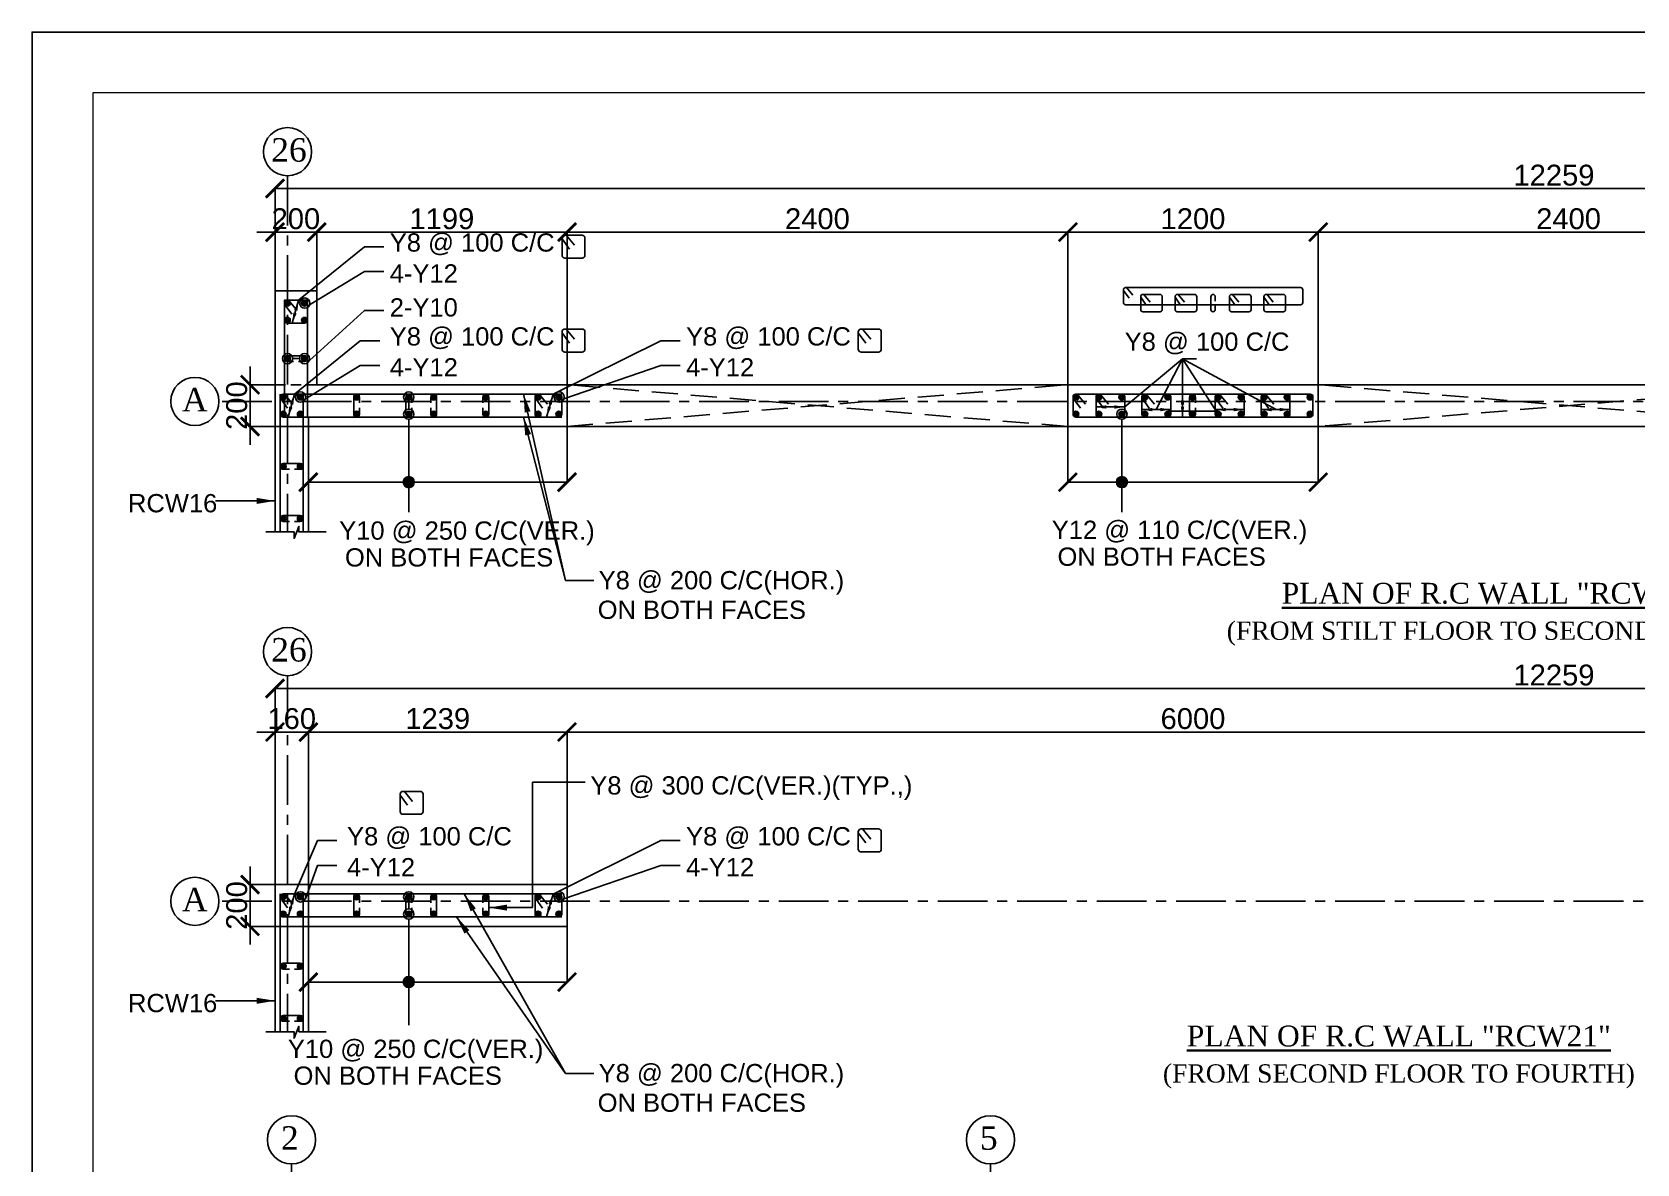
# Model space of a CAD drawing. Header units: inches. Extents: x 200139 to 352388, y -289304 to -188971.
# Drawn here: x 200139 to 230904, y -210664 to -188971 of the extents above; entities that cross this region are included whole.
import ezdxf
from ezdxf.enums import TextEntityAlignment as Align

# ---------------------------------------------------------------- set-up
doc = ezdxf.new("R2010")
doc.units = ezdxf.units.IN
doc.header["$MEASUREMENT"] = 0
doc.linetypes.add('CENTER', pattern=[50.8, 31.75, -6.35, 6.35, -6.35])
doc.linetypes.add('Hidden', pattern=[3, 2, -1])
for name, color, linetype in [('1', 8, 'Continuous'), ('160 WALL OPEING', 1, 'Continuous'), ('5', 2, 'Continuous'), ('ARROW', 5, 'Continuous'), ('DIM', 251, 'Continuous'), ('GIRD CIR', 1, 'Continuous'), ('GIRD TEXT', 4, 'Continuous'), ('GRID', 8, 'CENTER'), ('LINKS', 3, 'Continuous'), ('OPENING', 1, 'Continuous'), ('SHEAR WALL', 6, 'Continuous'), ('STRRIUPS', 6, 'Continuous'), ('Ttxt', 3, 'Continuous')]:
    doc.layers.add(name, color=color, linetype=linetype)
for name, color, linetype, lineweight in [('JKEC COLHAT', 2, 'Continuous', 20), ('Tex', 3, 'Continuous', 13), ('text', 4, 'Continuous', 30)]:
    doc.layers.add(name, color=color, linetype=linetype, lineweight=lineweight)
doc.styles.add('Arial', font='arial.ttf', dxfattribs={"height": 400})
doc.styles.add('T200', font='sanss___.ttf', dxfattribs={"height": 250})
doc.styles.add('T400', font='romantic.ttf')
doc.dimstyles.new('SCALE-25', dxfattribs={"dimtxt": 400, "dimasz": 350, "dimexe": 0, "dimexo": 0, "dimgap": 50, "dimtad": 1, "dimdec": 0, "dimlfac": 0.25, "dimzin": 0, "dimdsep": 46, "dimtxsty": 'Arial', "dimblk": 'ARCHTICK', "dimcen": 0, "dimclrd": 5, "dimclre": 8, "dimclrt": 1, "dimadec": 0, "dimazin": 0, "dimtfac": 1, "dimtdec": 0, "dimtix": 1, "dimtmove": 2, "dimatfit": 3, "dimfxl": 0, "dimtolj": 1, "dimtzin": 0, "dimlwd": -1, "dimarcsym": 0})
doc.dimstyles.new('T200', dxfattribs={"dimtxt": 300, "dimasz": 150, "dimexe": 0, "dimexo": 0, "dimgap": 5, "dimtad": 1, "dimdec": 0, "dimrnd": 5, "dimzin": 0, "dimdsep": 46, "dimtxsty": 'T200', "dimblk": 'ARCHTICK', "dimcen": 300, "dimclrd": 5, "dimclre": 252, "dimclrt": 1, "dimadec": 0, "dimazin": 0, "dimtfac": 50, "dimtdec": 0, "dimtofl": 0, "dimtmove": 2, "dimatfit": 3, "dimfxl": 1, "dimtolj": 1, "dimtzin": 0, "dimarcsym": 2})

# ---------------------------------------------------------------- blocks, each defined once
blk = doc.blocks.new('R1')
at = {"layer": '5'}
h = blk.add_hatch(color=256, dxfattribs=at)
edge = h.paths.add_edge_path()
edge.add_arc((0, 0), 69.6, 0, 360)
at = {"layer": '5', "color": 6}
blk.add_circle((0, 0), 69.6, dxfattribs=at)
blk = doc.blocks.new('_ARCHTICK')
at = {"color": 0, "linetype": 'ByBlock', "const_width": 0.15}
blk.add_lwpolyline([(-0.5, -0.5), (0.5, 0.5)], dxfattribs=at)
blk = doc.blocks.new('A$C5C0C2414')
at = {"layer": 'STRRIUPS', "ltscale": 0.2}
for p, q in [((0, 0), (158, -194)), ((-81, -72), (61, -268))]:
    blk.add_line(p, q, dxfattribs=at)
blk.add_lwpolyline([(304, -440), (-26, -440, -0.414214), (-81, -385), (-81, -55, -0.414214), (-26, 0), (304, 0, -0.414214), (359, -55), (359, -385, -0.414214)], format="xyb", close=True, dxfattribs=at)
blk = doc.blocks.new('*D158')
at = {"layer": 'Defpoints', "color": 0}
for p in [(205596, -192804), (204796, -193930, 59), (205596, -193930, 59)]:
    blk.add_point(p, dxfattribs=at)
at = {"layer": 'DIM', "color": 5}
for p, q in [((204796, -192804), (204446, -192804)), ((204796, -192804), (205596, -192804)), ((205596, -192804), (205946, -192804))]:
    blk.add_line(p, q, dxfattribs=at)
at = {"layer": 'DIM', "color": 8, "lineweight": -2}
for p, q in [((204796, -193930), (204796, -192804)), ((205596, -193930), (205596, -192804))]:
    blk.add_line(p, q, dxfattribs=at)
at = {"layer": 'DIM', "color": 5, "xscale": 350, "yscale": 350, "zscale": 350}
blk.add_blockref('_ARCHTICK', (204796, -192804), dxfattribs=at)
at = {"layer": 'DIM', "color": 5, "xscale": 350, "yscale": 350, "zscale": 350, "rotation": 180}
blk.add_blockref('_ARCHTICK', (205596, -192804), dxfattribs=at)
at = {"layer": 'DIM', "color": 1, "insert": (205196, -192550), "char_height": 400, "attachment_point": 5, "style": 'Arial'}
blk.add_mtext('\\A1;200', dxfattribs=at)
blk = doc.blocks.new('ARCHTICK')
at = {"color": 0, "const_width": 0.15}
blk.add_lwpolyline([(-0.5, -0.5), (0.5, 0.5)], dxfattribs=at)
blk = doc.blocks.new('*D159')
at = {"layer": 'Defpoints', "color": 0}
for p in [(205436, -196344, -15), (210394, -196530, -132), (210394, -197597)]:
    blk.add_point(p, dxfattribs=at)
at = {"layer": 'DIM', "color": 8, "lineweight": -2}
for p, q in [((205436, -196344), (205436, -197597)), ((210394, -196530), (210394, -197597))]:
    blk.add_line(p, q, dxfattribs=at)
at = {"layer": 'DIM', "color": 5}
blk.add_line((205436, -197597), (210394, -197597), dxfattribs=at)
at = {"layer": 'DIM', "color": 5, "xscale": 350, "yscale": 350, "zscale": 350, "rotation": 180}
blk.add_blockref('_ARCHTICK', (205436, -197597), dxfattribs=at)
at = {"layer": 'DIM', "color": 5, "xscale": 350, "yscale": 350, "zscale": 350}
blk.add_blockref('_ARCHTICK', (210394, -197597), dxfattribs=at)
blk = doc.blocks.new('*D160')
at = {"layer": 'Defpoints', "color": 0}
for p in [(219995, -196530, -14), (224794, -196530, -73), (224794, -197597)]:
    blk.add_point(p, dxfattribs=at)
at = {"layer": 'DIM', "color": 8, "lineweight": -2}
for p, q in [((219995, -196530), (219995, -197597)), ((224794, -196530), (224794, -197597))]:
    blk.add_line(p, q, dxfattribs=at)
at = {"layer": 'DIM', "color": 5}
blk.add_line((219995, -197597), (224794, -197597), dxfattribs=at)
at = {"layer": 'DIM', "color": 5, "xscale": 350, "yscale": 350, "zscale": 350, "rotation": 180}
blk.add_blockref('_ARCHTICK', (219995, -197597), dxfattribs=at)
at = {"layer": 'DIM', "color": 5, "xscale": 350, "yscale": 350, "zscale": 350}
blk.add_blockref('_ARCHTICK', (224794, -197597), dxfattribs=at)
blk = doc.blocks.new('*D163')
at = {"layer": 'Defpoints', "color": 0}
for p in [(210394, -192804), (205596, -193930), (210394, -195730, -59)]:
    blk.add_point(p, dxfattribs=at)
at = {"layer": 'DIM', "color": 8, "lineweight": -2}
for p, q in [((205596, -193930), (205596, -192804)), ((210394, -195730), (210394, -192804))]:
    blk.add_line(p, q, dxfattribs=at)
at = {"layer": 'DIM', "color": 5}
blk.add_line((205596, -192804), (210394, -192804), dxfattribs=at)
at = {"layer": 'DIM', "color": 5, "xscale": 350, "yscale": 350, "zscale": 350, "rotation": 180}
blk.add_blockref('_ARCHTICK', (205596, -192804), dxfattribs=at)
at = {"layer": 'DIM', "color": 5, "xscale": 350, "yscale": 350, "zscale": 350}
blk.add_blockref('_ARCHTICK', (210394, -192804), dxfattribs=at)
at = {"layer": 'DIM', "color": 1, "insert": (207995, -192550), "char_height": 400, "attachment_point": 5, "style": 'Arial'}
blk.add_mtext('\\A1;1199', dxfattribs=at)
blk = doc.blocks.new('*D164')
at = {"layer": 'Defpoints', "color": 0}
for p in [(219995, -192804), (210394, -195730, -59), (219995, -195730, 59)]:
    blk.add_point(p, dxfattribs=at)
at = {"layer": 'DIM', "color": 8, "lineweight": -2}
for p, q in [((210394, -195730), (210394, -192804)), ((219995, -195730), (219995, -192804))]:
    blk.add_line(p, q, dxfattribs=at)
at = {"layer": 'DIM', "color": 5}
blk.add_line((210394, -192804), (219995, -192804), dxfattribs=at)
at = {"layer": 'DIM', "color": 5, "xscale": 350, "yscale": 350, "zscale": 350, "rotation": 180}
blk.add_blockref('_ARCHTICK', (210394, -192804), dxfattribs=at)
at = {"layer": 'DIM', "color": 5, "xscale": 350, "yscale": 350, "zscale": 350}
blk.add_blockref('_ARCHTICK', (219995, -192804), dxfattribs=at)
at = {"layer": 'DIM', "color": 1, "insert": (215194, -192550), "char_height": 400, "attachment_point": 5, "style": 'Arial'}
blk.add_mtext('\\A1;2400', dxfattribs=at)
blk = doc.blocks.new('*D165')
at = {"layer": 'Defpoints', "color": 0}
for p in [(253831, -191969), (204796, -193930), (253831, -193930, -59)]:
    blk.add_point(p, dxfattribs=at)
at = {"layer": 'DIM', "color": 8, "lineweight": -2}
for p, q in [((204796, -193930), (204796, -191969)), ((253831, -193930), (253831, -191969))]:
    blk.add_line(p, q, dxfattribs=at)
at = {"layer": 'DIM', "color": 5}
blk.add_line((204796, -191969), (253831, -191969), dxfattribs=at)
at = {"layer": 'DIM', "color": 5, "xscale": 350, "yscale": 350, "zscale": 350, "rotation": 180}
blk.add_blockref('_ARCHTICK', (204796, -191969), dxfattribs=at)
at = {"layer": 'DIM', "color": 5, "xscale": 350, "yscale": 350, "zscale": 350}
blk.add_blockref('_ARCHTICK', (253831, -191969), dxfattribs=at)
at = {"layer": 'DIM', "color": 1, "insert": (229314, -191715), "char_height": 400, "attachment_point": 5, "style": 'Arial'}
blk.add_mtext('\\A1;12259', dxfattribs=at)
blk = doc.blocks.new('A$C48C41B41')
at = {"layer": 'LINKS'}
blk.add_lwpolyline([(2266, -345), (2266, -232, 1), (2154, -232), (2154, -561, 1), (2266, -561), (2266, -441)], format="xyb", dxfattribs=at)
at = {"layer": 'STRRIUPS', "ltscale": 0.2}
for p, q in [((0, 0), (158, -194)), ((-81, -72), (61, -268)), ((359, -248), (501, -445)), ((440, -176), (598, -370)), ((1239, -248), (1381, -445)), ((1320, -176), (1478, -370)), ((2629, -248), (2771, -445)), ((2710, -176), (2868, -370)), ((3509, -248), (3651, -445)), ((3590, -176), (3748, -370))]:
    blk.add_line(p, q, dxfattribs=at)
for points in [[(4446, -440), (-26, -440, -0.414214), (-81, -385), (-81, -55, -0.414214), (-26, 0), (4446, 0, -0.414214), (4501, -55), (4501, -385, -0.414214)], [(856, -616), (414, -616, -0.414214), (359, -561), (359, -232, -0.414214), (414, -176), (856, -176, -0.414214), (911, -232), (911, -561, -0.414214)], [(1736, -616), (1294, -616, -0.414214), (1239, -561), (1239, -232, -0.414214), (1294, -176), (1736, -176, -0.414214), (1791, -232), (1791, -561, -0.414214)], [(2684, -616), (3126, -616, 0.414214), (3181, -561), (3181, -232, 0.414214), (3126, -176), (2684, -176, 0.414214), (2629, -232), (2629, -561, 0.414214)], [(3564, -616), (4006, -616, 0.414214), (4061, -561), (4061, -232, 0.414214), (4006, -176), (3564, -176, 0.414214), (3509, -232), (3509, -561, 0.414214)]]:
    blk.add_lwpolyline(points, format="xyb", close=True, dxfattribs=at)
blk = doc.blocks.new('*D166')
at = {"layer": 'Defpoints', "color": 0}
for p in [(204317, -195730), (204796, -195730, 59), (205436, -196530, 59)]:
    blk.add_point(p, dxfattribs=at)
at = {"layer": 'DIM', "color": 5}
for p, q in [((204317, -195730), (204317, -195380)), ((204317, -196530), (204317, -195730)), ((204317, -196530), (204317, -196880))]:
    blk.add_line(p, q, dxfattribs=at)
at = {"layer": 'DIM', "color": 8, "lineweight": -2}
for p, q in [((204796, -195730), (204317, -195730)), ((205436, -196530), (204317, -196530))]:
    blk.add_line(p, q, dxfattribs=at)
at = {"layer": 'DIM', "color": 5, "xscale": 350, "yscale": 350, "zscale": 350}
for p, rotation in [((204317, -195730), 270), ((204317, -196530), 90)]:
    blk.add_blockref('_ARCHTICK', p, dxfattribs=dict(at, rotation=rotation))
at = {"layer": 'DIM', "color": 1, "insert": (204063, -196130), "char_height": 400, "attachment_point": 5, "rotation": 90, "style": 'Arial'}
blk.add_mtext('\\A1;200', dxfattribs=at)
blk = doc.blocks.new('*D274')
at = {"layer": 'Defpoints', "color": 0}
for p in [(224794, -192804), (219995, -193775), (224794, -195730, 0)]:
    blk.add_point(p, dxfattribs=at)
at = {"layer": 'DIM', "color": 8, "lineweight": -2}
for p, q in [((219995, -193775), (219995, -192804)), ((224794, -195730), (224794, -192804))]:
    blk.add_line(p, q, dxfattribs=at)
at = {"layer": 'DIM', "color": 5}
blk.add_line((219995, -192804), (224794, -192804), dxfattribs=at)
at = {"layer": 'DIM', "color": 5, "xscale": 350, "yscale": 350, "zscale": 350, "rotation": 180}
blk.add_blockref('_ARCHTICK', (219995, -192804), dxfattribs=at)
at = {"layer": 'DIM', "color": 5, "xscale": 350, "yscale": 350, "zscale": 350}
blk.add_blockref('_ARCHTICK', (224794, -192804), dxfattribs=at)
at = {"layer": 'DIM', "color": 1, "insert": (222394, -192550), "char_height": 400, "attachment_point": 5, "style": 'Arial'}
blk.add_mtext('\\A1;1200', dxfattribs=at)
blk = doc.blocks.new('*D275')
at = {"layer": 'Defpoints', "color": 0}
for p in [(234394, -192804), (224794, -195730, 0), (234394, -195730, 0)]:
    blk.add_point(p, dxfattribs=at)
at = {"layer": 'DIM', "color": 8, "lineweight": -2}
for p, q in [((224794, -195730), (224794, -192804)), ((234394, -195730), (234394, -192804))]:
    blk.add_line(p, q, dxfattribs=at)
at = {"layer": 'DIM', "color": 5}
blk.add_line((224794, -192804), (234394, -192804), dxfattribs=at)
at = {"layer": 'DIM', "color": 5, "xscale": 350, "yscale": 350, "zscale": 350, "rotation": 180}
blk.add_blockref('_ARCHTICK', (224794, -192804), dxfattribs=at)
at = {"layer": 'DIM', "color": 5, "xscale": 350, "yscale": 350, "zscale": 350}
blk.add_blockref('_ARCHTICK', (234394, -192804), dxfattribs=at)
at = {"layer": 'DIM', "color": 1, "insert": (229594, -192550), "char_height": 400, "attachment_point": 5, "style": 'Arial'}
blk.add_mtext('\\A1;2400', dxfattribs=at)
blk = doc.blocks.new('*D282')
at = {"layer": 'Defpoints', "color": 0}
for p in [(205436, -202386), (204796, -205311, 59), (205436, -205311)]:
    blk.add_point(p, dxfattribs=at)
at = {"layer": 'DIM', "color": 5}
for p, q in [((204796, -202386), (204446, -202386)), ((204796, -202386), (205436, -202386)), ((205436, -202386), (205786, -202386))]:
    blk.add_line(p, q, dxfattribs=at)
at = {"layer": 'DIM', "color": 8, "lineweight": -2}
for p, q in [((204796, -205311), (204796, -202386)), ((205436, -205311), (205436, -202386))]:
    blk.add_line(p, q, dxfattribs=at)
at = {"layer": 'DIM', "color": 5, "xscale": 350, "yscale": 350, "zscale": 350}
blk.add_blockref('_ARCHTICK', (204796, -202386), dxfattribs=at)
at = {"layer": 'DIM', "color": 5, "xscale": 350, "yscale": 350, "zscale": 350, "rotation": 180}
blk.add_blockref('_ARCHTICK', (205436, -202386), dxfattribs=at)
at = {"layer": 'DIM', "color": 1, "insert": (205116, -202131), "char_height": 400, "attachment_point": 5, "style": 'Arial'}
blk.add_mtext('\\A1;160', dxfattribs=at)
blk = doc.blocks.new('*D283')
at = {"layer": 'Defpoints', "color": 0}
for p in [(205436, -205926, -15), (210394, -206111, -132), (210394, -207178)]:
    blk.add_point(p, dxfattribs=at)
at = {"layer": 'DIM', "color": 8, "lineweight": -2}
for p, q in [((205436, -205926), (205436, -207178)), ((210394, -206111), (210394, -207178))]:
    blk.add_line(p, q, dxfattribs=at)
at = {"layer": 'DIM', "color": 5}
blk.add_line((205436, -207178), (210394, -207178), dxfattribs=at)
at = {"layer": 'DIM', "color": 5, "xscale": 350, "yscale": 350, "zscale": 350, "rotation": 180}
blk.add_blockref('_ARCHTICK', (205436, -207178), dxfattribs=at)
at = {"layer": 'DIM', "color": 5, "xscale": 350, "yscale": 350, "zscale": 350}
blk.add_blockref('_ARCHTICK', (210394, -207178), dxfattribs=at)
blk = doc.blocks.new('*D286')
at = {"layer": 'Defpoints', "color": 0}
for p in [(210394, -202386), (210394, -205311, -59), (205436, -206111)]:
    blk.add_point(p, dxfattribs=at)
at = {"layer": 'DIM', "color": 8, "lineweight": -2}
for p, q in [((205436, -206111), (205436, -202386)), ((210394, -205311), (210394, -202386))]:
    blk.add_line(p, q, dxfattribs=at)
at = {"layer": 'DIM', "color": 5}
blk.add_line((205436, -202386), (210394, -202386), dxfattribs=at)
at = {"layer": 'DIM', "color": 5, "xscale": 350, "yscale": 350, "zscale": 350, "rotation": 180}
blk.add_blockref('_ARCHTICK', (205436, -202386), dxfattribs=at)
at = {"layer": 'DIM', "color": 5, "xscale": 350, "yscale": 350, "zscale": 350}
blk.add_blockref('_ARCHTICK', (210394, -202386), dxfattribs=at)
at = {"layer": 'DIM', "color": 1, "insert": (207915, -202131), "char_height": 400, "attachment_point": 5, "style": 'Arial'}
blk.add_mtext('\\A1;1239', dxfattribs=at)
blk = doc.blocks.new('*D287')
at = {"layer": 'Defpoints', "color": 0}
for p in [(234394, -202386), (210394, -205311, -59), (234394, -205311, 0)]:
    blk.add_point(p, dxfattribs=at)
at = {"layer": 'DIM', "color": 8, "lineweight": -2}
for p, q in [((210394, -205311), (210394, -202386)), ((234394, -205311), (234394, -202386))]:
    blk.add_line(p, q, dxfattribs=at)
at = {"layer": 'DIM', "color": 5}
blk.add_line((210394, -202386), (234394, -202386), dxfattribs=at)
at = {"layer": 'DIM', "color": 5, "xscale": 350, "yscale": 350, "zscale": 350, "rotation": 180}
blk.add_blockref('_ARCHTICK', (210394, -202386), dxfattribs=at)
at = {"layer": 'DIM', "color": 5, "xscale": 350, "yscale": 350, "zscale": 350}
blk.add_blockref('_ARCHTICK', (234394, -202386), dxfattribs=at)
at = {"layer": 'DIM', "color": 1, "insert": (222394, -202131), "char_height": 400, "attachment_point": 5, "style": 'Arial'}
blk.add_mtext('\\A1;6000', dxfattribs=at)
blk = doc.blocks.new('*D288')
at = {"layer": 'Defpoints', "color": 0}
for p in [(253831, -201551), (204796, -203511), (253831, -203511, -59)]:
    blk.add_point(p, dxfattribs=at)
at = {"layer": 'DIM', "color": 8, "lineweight": -2}
for p, q in [((204796, -203511), (204796, -201551)), ((253831, -203511), (253831, -201551))]:
    blk.add_line(p, q, dxfattribs=at)
at = {"layer": 'DIM', "color": 5}
blk.add_line((204796, -201551), (253831, -201551), dxfattribs=at)
at = {"layer": 'DIM', "color": 5, "xscale": 350, "yscale": 350, "zscale": 350, "rotation": 180}
blk.add_blockref('_ARCHTICK', (204796, -201551), dxfattribs=at)
at = {"layer": 'DIM', "color": 5, "xscale": 350, "yscale": 350, "zscale": 350}
blk.add_blockref('_ARCHTICK', (253831, -201551), dxfattribs=at)
at = {"layer": 'DIM', "color": 1, "insert": (229314, -201296), "char_height": 400, "attachment_point": 5, "style": 'Arial'}
blk.add_mtext('\\A1;12259', dxfattribs=at)
blk = doc.blocks.new('*D289')
at = {"layer": 'Defpoints', "color": 0}
for p in [(204317, -205311), (204796, -205311, 59), (205436, -206111, 59)]:
    blk.add_point(p, dxfattribs=at)
at = {"layer": 'DIM', "color": 5}
for p, q in [((204317, -205311), (204317, -204961)), ((204317, -206111), (204317, -205311)), ((204317, -206111), (204317, -206461))]:
    blk.add_line(p, q, dxfattribs=at)
at = {"layer": 'DIM', "color": 8, "lineweight": -2}
for p, q in [((204796, -205311), (204317, -205311)), ((205436, -206111), (204317, -206111))]:
    blk.add_line(p, q, dxfattribs=at)
at = {"layer": 'DIM', "color": 5, "xscale": 350, "yscale": 350, "zscale": 350}
for p, rotation in [((204317, -205311), 270), ((204317, -206111), 90)]:
    blk.add_blockref('_ARCHTICK', p, dxfattribs=dict(at, rotation=rotation))
at = {"layer": 'DIM', "color": 1, "insert": (204063, -205711), "char_height": 400, "attachment_point": 5, "rotation": 90, "style": 'Arial'}
blk.add_mtext('\\A1;200', dxfattribs=at)

msp = doc.modelspace()

# ---------------------------------------------------------------- hatches: boundary and pattern name
at = {"layer": 'ARROW'}
h = msp.add_hatch(color=256, dxfattribs=at)
edge = h.paths.add_edge_path()
edge.add_arc((207360.6, -197596.6), 106, 0, 360)
h = msp.add_hatch(color=256, dxfattribs=at)
edge = h.paths.add_edge_path()
edge.add_arc((221030.8, -197595.9), 106, 0, 360)
h = msp.add_hatch(color=256, dxfattribs=at)
edge = h.paths.add_edge_path()
edge.add_arc((207360.6, -207177.7), 106, 0, 360)

# ---------------------------------------------------------------- linework, layer by layer
at = {"layer": '1', "linetype": 'Hidden', "ltscale": 100}
msp.add_line((204796.3, -195729.6), (205596.3, -195729.6, 59), dxfattribs=at)
at = {"layer": '1', "elevation": 118}
for points in [[(204617.4, -198550.6), (205159.9, -198550.6), (205159.9, -198674.9), (205253.4, -198445), (205253.4, -198550.6), (205779.1, -198550.6)], [(204617.4, -208131.7), (205159.9, -208131.7), (205159.9, -208256), (205253.4, -208026), (205253.4, -208131.7), (205779.1, -208131.7)]]:
    msp.add_lwpolyline(points, dxfattribs=at)
at = {"layer": '160 WALL OPEING', "linetype": 'Hidden', "ltscale": 250}
for p, q in [((210393.5, -196529.6, -59), (219995.1, -195729.6, 59)), ((219995.1, -196529.6, 59), (210393.5, -195729.6, -59)), ((234393.5, -196529.6, 0), (224793.5, -195729.6, 0)), ((234393.5, -195729.6, -59), (224793.5, -196529.6, 59))]:
    msp.add_line(p, q, dxfattribs=at)
at = {"layer": '5'}
msp.add_line((221910.8, -196238.2, 59), (222877.8, -196238.2), dxfattribs=at)
for points, elevation in [([(205416.3, -196349.6), (205416.3, -194109.6), (204976.3, -194109.6), (204976.3, -196349.6)], 59), ([(204896.3, -195909.6), (204896.3, -198550.6)], 59), ([(204976.3, -195909.6), (210293.5, -195909.6)], 117.9), ([(205336.3, -198550.6), (205336.3, -195909.6)], 59), ([(210293.5, -196349.6), (204976.3, -196349.6)], 117.9), ([(204896.3, -205490.6), (204896.3, -208131.7)], 59), ([(204976.3, -205490.6), (210293.5, -205490.6)], 117.9), ([(205336.3, -208131.7), (205336.3, -205490.6)], 59), ([(210293.5, -205930.6), (204976.3, -205930.6)], 117.9)]:
    msp.add_lwpolyline(points, dxfattribs=dict(at, elevation=elevation))
at = {"layer": 'ARROW'}
for p, q in [((205134.8, -195229.6, 59), (205262.1, -195229.6, 117.9)), ((207360.6, -196064.4, 117.9), (207360.6, -196195.4, 117.9)), ((207360.6, -196392.4, 117.9), (207360.6, -198172.4, 117.9)), ((221030.8, -196391.7, 117.9), (221030.8, -198171.7, 117.9)), ((207360.6, -205645.5, 117.9), (207360.6, -205776.4, 117.9)), ((207360.6, -205973.5, 117.9), (207360.6, -208003.7, 117.9))]:
    msp.add_line(p, q, dxfattribs=at)
at = {"layer": 'ARROW', "linetype": 'Continuous'}
msp.add_line((209732.3, -203347.9, -59), (210743.1, -203347.9, -59), dxfattribs=at)
at = {"layer": 'ARROW'}
for points, elevation in [([(205248.5, -194109.6), (206511, -193085.4), (206882.9, -193085.4)], 118), ([(205458.7, -194199.5), (206511, -193561.8), (206882.9, -193561.8)], 118), ([(205458.7, -195263.8), (206511, -194304.6), (206882.9, -194304.6)], 118), ([(205168.5, -195909.6), (206431, -194885.4), (206802.9, -194885.4)], 118), ([(210125.8, -195909.6), (212191, -194885.4), (212562.9, -194885.4)], 59), ([(221086.5, -196155.9), (222192.7, -195235.7)], 59), ([(221690.8, -196205.9), (222192.7, -195235.7)], 59), ([(222192.7, -195909.6), (222192.7, -195235.7), (222463.7, -195235.7)], 59), ([(222822.1, -196205.9), (222192.7, -195235.7)], 117.9), ([(223986.8, -196205.9), (222192.7, -195235.7)], 117.9), ([(205378.7, -195999.5), (206431, -195361.8), (206802.9, -195361.8)], 118), ([(210335.9, -195999.5), (212191, -195361.8), (212562.9, -195361.8)], 59), ([(205168.5, -205490.7), (205611.5, -204466.5), (205983.4, -204466.5)], 118), ([(210125.8, -205490.7), (212191, -204466.5), (212562.9, -204466.5)], 59), ([(205378.7, -205580.5), (205611.5, -204942.9), (205983.4, -204942.9)], 118), ([(210335.9, -205580.5), (212191, -204942.9), (212562.9, -204942.9)], 59)]:
    msp.add_lwpolyline(points, dxfattribs=dict(at, elevation=elevation))
for centre, radius in [((205366.3, -194165.3, 118), 98.5), ((205036.3, -195229.6, 59), 98.5), ((205360.6, -195229.6, 117.9), 98.5), ((205286.3, -195965.3, 118), 98.5), ((207360.6, -195965.9, 117.9), 98.5), ((210243.5, -195965.3, -58.9), 98.5), ((207360.6, -196293.9, 117.9), 98.5), ((221030.8, -196293.2, 117.9), 98.5), ((207360.6, -197596.6, 131.5), 106), ((221030.8, -197595.9, 131.5), 106), ((205286.3, -205546.3, 118), 98.5), ((207360.6, -205547, 117.9), 98.5), ((210243.5, -205546.3, -58.9), 98.5), ((207360.6, -205875, 117.9), 98.5), ((207360.6, -207177.7, 131.5), 106)]:
    msp.add_circle(centre, radius, dxfattribs=at)
at = {"layer": 'Defpoints', "ltscale": 0.2}
msp.add_lwpolyline([(200138.9, -289303.9), (342472.3, -289303.9), (342472.3, -188970.6), (200138.9, -188970.6)], close=True, dxfattribs=at)
at = {"layer": 'GIRD CIR'}
for centre in [(205036.3, -191263.2, 59), (203259.9, -196049.6, 59), (205036.3, -200844.3, 59), (203259.9, -205630.6, 59), (205112.3, -210202.1, 59), (218512.3, -210202.1, 59)]:
    msp.add_circle(centre, 461.7, dxfattribs=at)
at = {"layer": 'GRID', "ltscale": 30}
for p, q in [((205036.3, -191724.9, 59), (205036.3, -198550.6, 59)), ((255028.2, -196049.6), (203721.7, -196049.6, 59)), ((205036.3, -201306, 59), (205036.3, -208131.7, 59)), ((255028.2, -205630.6), (203721.7, -205630.6, 59)), ((205112.3, -210663.9, 59), (205112.3, -217520.1, 59)), ((218512.3, -210663.9, 59), (218512.3, -217485.2, 59))]:
    msp.add_line(p, q, dxfattribs=at)
at = {"layer": 'JKEC COLHAT', "ltscale": 0.2}
msp.add_lwpolyline([(201305.6, -288137.2), (341305.6, -288137.2), (341305.6, -190137.2), (201305.6, -190137.2)], close=True, dxfattribs=at)
at = {"layer": 'LINKS'}
for points, elevation in [([(205248, -195285.3), (205360.6, -195285.3, 1), (205360.6, -195173.9), (205032, -195173.9, 1), (205032, -195285.3), (205151.5, -195285.3)], 117.9), ([(206416.3, -196077.9), (206416.3, -195965.3, 1), (206304.9, -195965.3), (206304.9, -196293.9, 1), (206416.3, -196293.9), (206416.3, -196174.4)], 117.9), ([(207416.3, -196077.9), (207416.3, -195965.3, 1), (207304.9, -195965.3), (207304.9, -196293.9, 1), (207416.3, -196293.9), (207416.3, -196174.4)], 117.9), ([(207782.1, -196077.9), (207782.1, -195965.3, -1), (207893.5, -195965.3), (207893.5, -196293.9, -1), (207782.1, -196293.9), (207782.1, -196174.4)], -59), ([(208782.1, -196077.9), (208782.1, -195965.3, -1), (208893.5, -195965.3), (208893.5, -196293.9, -1), (208782.1, -196293.9), (208782.1, -196174.4)], -59), ([(222441.6, -196077.9), (222441.6, -195965.3, 1), (222330.2, -195965.3), (222330.2, -196293.9, 1), (222441.6, -196293.9), (222441.6, -196174.4)], 59), ([(205168, -197349.6), (205280.6, -197349.6, 1), (205280.6, -197238.2), (204952, -197238.2, 1), (204952, -197349.6), (205071.5, -197349.6)], 117.9), ([(205168, -198349.6), (205280.6, -198349.6, 1), (205280.6, -198238.2), (204952, -198238.2, 1), (204952, -198349.6), (205071.5, -198349.6)], 117.9), ([(206416.3, -205659), (206416.3, -205546.3, 1), (206304.9, -205546.3), (206304.9, -205875, 1), (206416.3, -205875), (206416.3, -205755.4)], 117.9), ([(207416.3, -205659), (207416.3, -205546.3, 1), (207304.9, -205546.3), (207304.9, -205875, 1), (207416.3, -205875), (207416.3, -205755.4)], 117.9), ([(207782.1, -205659), (207782.1, -205546.3, -1), (207893.5, -205546.3), (207893.5, -205875, -1), (207782.1, -205875), (207782.1, -205755.4)], -59), ([(208782.1, -205659), (208782.1, -205546.3, -1), (208893.5, -205546.3), (208893.5, -205875, -1), (208782.1, -205875), (208782.1, -205755.4)], -59), ([(205168, -206930.6), (205280.6, -206930.6, 1), (205280.6, -206819.3), (204952, -206819.3, 1), (204952, -206930.6), (205071.5, -206930.6)], 117.9), ([(205168, -207930.6), (205280.6, -207930.6, 1), (205280.6, -207819.3), (204952, -207819.3, 1), (204952, -207930.6), (205071.5, -207930.6)], 117.9)]:
    msp.add_lwpolyline(points, format="xyb", dxfattribs=dict(at, elevation=elevation))
at = {"layer": 'OPENING', "color": 1, "elevation": 59}
for points in [[(210393.5, -195729.6), (219995.1, -195729.6)], [(224793.5, -195729.6), (234393.5, -195729.6)], [(219995.1, -196529.6), (210393.5, -196529.6)], [(234393.5, -196529.6), (224793.5, -196529.6)]]:
    msp.add_lwpolyline(points, dxfattribs=at)
at = {"layer": 'SHEAR WALL', "color": 4}
for p, q in [((210393.5, -196529.6, -59), (210393.5, -195729.6, -59)), ((219995.1, -195729.6, 59), (219995.1, -196529.6, 59)), ((224793.5, -195729.6, 0), (224793.5, -196529.6, 0)), ((210393.5, -206110.6, -59), (210393.5, -205310.6, -59))]:
    msp.add_line(p, q, dxfattribs=at)
at = {"layer": 'SHEAR WALL', "color": 4, "elevation": 59}
for points in [[(204796.3, -198550.6), (204796.3, -193929.6), (205596.3, -193929.6), (205596.3, -195729.6)], [(205596.3, -195729.6), (210393.5, -195729.6)], [(219995.1, -195729.6), (224793.5, -195729.6)], [(205436.3, -196529.6), (205436.3, -198550.6)], [(210393.5, -196529.6), (210393.5, -196529.6), (205436.3, -196529.6)], [(224793.5, -196529.6), (219995.1, -196529.6)], [(204796.3, -208131.7), (204796.3, -205310.6)], [(204796.3, -205310.6), (210393.5, -205310.6)], [(205436.3, -206110.6), (205436.3, -208131.7)], [(210393.5, -206110.6), (210393.5, -206110.6), (205436.3, -206110.6)]]:
    msp.add_lwpolyline(points, dxfattribs=at)
at = {"layer": 'STRRIUPS', "ltscale": 0.2}
for p, q in [((204993.3, -194205, 117.9), (205118, -194378, 117.9)), ((205082.2, -194140.5, 117.9), (205215.3, -194303.3, 117.9)), ((205002.2, -195940.5, 117.9), (205135.3, -196103.3, 117.9)), ((209888.5, -195942.2, -59), (210021.6, -196105, -59)), ((220201, -195940.5, 59), (220334.1, -196103.3, 59)), ((220641, -195940.5, 59), (220774.1, -196103.3, 59)), ((221521, -195940.5, 59), (221654.1, -196103.3, 59)), ((222928, -195940.5), (223061.1, -196103.3)), ((223808, -195940.5), (223941.1, -196103.3)), ((204913.3, -196005, 117.9), (205038, -196178, 117.9)), ((209799.7, -196006.8, -59), (209924.4, -196179.7, -59)), ((220112.1, -196005, 59), (220236.8, -196178, 59)), ((220552.1, -196005, 59), (220676.8, -196178, 59)), ((221432.1, -196005, 59), (221556.8, -196178, 59)), ((222839.2, -196005), (222963.9, -196178)), ((223719.2, -196005), (223843.9, -196178)), ((204913.3, -205586.1, 117.9), (205038, -205759, 117.9)), ((205002.2, -205521.6, 117.9), (205135.3, -205684.4, 117.9)), ((209799.7, -205587.8, -59), (209924.4, -205760.8, -59)), ((209888.5, -205523.3, -59), (210021.6, -205686.1, -59))]:
    msp.add_line(p, q, dxfattribs=at)
for points, elevation in [([(205361.3, -194549.6), (205031.3, -194549.6, -0.4142136), (204976.3, -194494.6), (204976.3, -194164.6, -0.4142136), (205031.3, -194109.6), (205361.3, -194109.6, -0.4142136), (205416.3, -194164.6), (205416.3, -194494.6, -0.4142136)], 117.9), ([(205281.3, -196349.6), (204951.3, -196349.6, -0.4142136), (204896.3, -196294.6), (204896.3, -195964.6, -0.4142136), (204951.3, -195909.6), (205281.3, -195909.6, -0.4142136), (205336.3, -195964.6), (205336.3, -196294.6, -0.4142136)], 117.9), ([(210238.5, -196349.6), (209837.1, -196349.6, -0.4142136), (209782.1, -196294.6), (209782.1, -195964.6, -0.4142136), (209837.1, -195909.6), (210238.5, -195909.6, -0.4142136), (210293.5, -195964.6), (210293.5, -196294.6, -0.4142136)], 59), ([(224638.5, -196349.6), (220150.1, -196349.6, -0.4142136), (220095.1, -196294.6), (220095.1, -195964.6, -0.4142136), (220150.1, -195909.6), (224638.5, -195909.6, -0.4142136), (224693.5, -195964.6), (224693.5, -196294.6, -0.4142136)], 59), ([(221031.5, -196349.6), (220590.1, -196349.6, -0.4142136), (220535.1, -196294.6), (220535.1, -195964.6, -0.4142136), (220590.1, -195909.6), (221031.5, -195909.6, -0.4142136), (221086.5, -195964.6), (221086.5, -196294.6, -0.4142136)], 59), ([(221911.5, -196349.6), (221470.1, -196349.6, -0.4142136), (221415.1, -196294.6), (221415.1, -195964.6, -0.4142136), (221470.1, -195909.6), (221911.5, -195909.6, -0.4142136), (221966.5, -195964.6), (221966.5, -196294.6, -0.4142136)], 59), ([(222877.1, -196349.6), (223318.5, -196349.6, 0.4142136), (223373.5, -196294.6), (223373.5, -195964.6, 0.4142136), (223318.5, -195909.6), (222877.1, -195909.6, 0.4142136), (222822.1, -195964.6), (222822.1, -196294.6, 0.4142136)], 59), ([(223757.1, -196349.6), (224198.5, -196349.6, 0.4142136), (224253.5, -196294.6), (224253.5, -195964.6, 0.4142136), (224198.5, -195909.6), (223757.1, -195909.6, 0.4142136), (223702.1, -195964.6), (223702.1, -196294.6, 0.4142136)], 59), ([(205281.3, -205930.6), (204951.3, -205930.6, -0.4142136), (204896.3, -205875.6), (204896.3, -205545.6, -0.4142136), (204951.3, -205490.6), (205281.3, -205490.6, -0.4142136), (205336.3, -205545.6), (205336.3, -205875.6, -0.4142136)], 117.9), ([(210238.5, -205930.6), (209837.1, -205930.6, -0.4142136), (209782.1, -205875.6), (209782.1, -205545.6, -0.4142136), (209837.1, -205490.6), (210238.5, -205490.6, -0.4142136), (210293.5, -205545.6), (210293.5, -205875.6, -0.4142136)], 59)]:
    msp.add_lwpolyline(points, format="xyb", close=True, dxfattribs=dict(at, elevation=elevation))

# ---------------------------------------------------------------- block references
at = {"layer": '5', "yscale": 0.8000000000465661, "zscale": 0.8000000000465661}
for p, xscale, rotation in [((205032, -194165.3, 117.9), 0.8000000000465661, 90.00000000000001), ((205360.6, -194165.3, 117.9), -0.8000000000465661, 270), ((205032, -194493.9, 117.9), -0.8000000000465661, 90), ((205360.6, -194493.9, 117.9), 0.8000000000465661, 270), ((205032, -195229.6, 117.9), -0.8000000000465661, 90), ((205360.6, -195229.6, 117.9), 0.8000000000465661, 270), ((204952, -195965.3, 117.9), 0.8000000000465661, 90.00000000000001), ((205280.6, -195965.3, 117.9), -0.8000000000465661, 270), ((206360.6, -195965.3, 117.9), -0.8000000000465661, 270), ((207360.6, -195965.3, 117.9), -0.8000000000465661, 270), ((207837.8, -195965.3, -59), 0.8000000000465661, 90.00000000000001), ((208837.8, -195965.3, -59), 0.8000000000465661, 90.00000000000001), ((209837.8, -195965.3, -59), 0.8000000000465661, 90.00000000000001), ((210237.8, -195965.3, -59), 0.8000000000465661, 90.00000000000001), ((220150.8, -195965.3, 59), -0.8000000000465661, 270), ((220590.8, -195965.3, 59), -0.8000000000465661, 270), ((221030.8, -195965.3, 59), -0.8000000000465661, 270), ((221470.8, -195965.3, 59), -0.8000000000465661, 270), ((221910.8, -195965.3, 59), -0.8000000000465661, 270), ((222385.9, -195965.3, 59), -0.8000000000465661, 270), ((222877.8, -195965.3), 0.8000000000465661, 90.00000000000001), ((223317.8, -195965.3), 0.8000000000465661, 90.00000000000001), ((223757.8, -195965.3), 0.8000000000465661, 90.00000000000001), ((224197.8, -195965.3), 0.8000000000465661, 90.00000000000001), ((224637.8, -195965.3), 0.8000000000465661, 90.00000000000001), ((204952, -196293.9, 117.9), -0.8000000000465661, 90), ((205280.6, -196293.9, 117.9), 0.8000000000465661, 270), ((206360.6, -196293.9, 117.9), 0.8000000000465661, 270), ((207360.6, -196293.9, 117.9), 0.8000000000465661, 270), ((207837.8, -196293.9, -59), -0.8000000000465661, 90), ((208837.8, -196293.9, -59), -0.8000000000465661, 90), ((209837.8, -196293.9, -59), -0.8000000000465661, 90), ((210237.8, -196293.9, -59), -0.8000000000465661, 90), ((220150.8, -196293.9, 59), 0.8000000000465661, 270), ((220590.8, -196293.9, 59), 0.8000000000465661, 270), ((221030.8, -196293.9, 59), 0.8000000000465661, 270), ((221470.8, -196293.9, 59), 0.8000000000465661, 270), ((221910.8, -196293.9, 59), 0.8000000000465661, 270), ((222385.9, -196293.9, 59), 0.8000000000465661, 270), ((222877.8, -196293.9), -0.8000000000465661, 90), ((223317.8, -196293.9), -0.8000000000465661, 90), ((223757.8, -196293.9), -0.8000000000465661, 90), ((224197.8, -196293.9), -0.8000000000465661, 90), ((224637.8, -196293.9), -0.8000000000465661, 90), ((204952, -197293.9, 117.9), -0.8000000000465661, 90), ((205280.6, -197293.9, 117.9), 0.8000000000465661, 270), ((204952, -198293.9, 117.9), -0.8000000000465661, 90), ((205280.6, -198293.9, 117.9), 0.8000000000465661, 270), ((204952, -205546.3, 117.9), 0.8000000000465661, 90.00000000000001), ((205280.6, -205546.3, 117.9), -0.8000000000465661, 270), ((206360.6, -205546.3, 117.9), -0.8000000000465661, 270), ((207360.6, -205546.3, 117.9), -0.8000000000465661, 270), ((207837.8, -205546.3, -59), 0.8000000000465661, 90.00000000000001), ((208837.8, -205546.3, -59), 0.8000000000465661, 90.00000000000001), ((209837.8, -205546.3, -59), 0.8000000000465661, 90.00000000000001), ((210237.8, -205546.3, -59), 0.8000000000465661, 90.00000000000001), ((204952, -205875, 117.9), -0.8000000000465661, 90), ((205280.6, -205875, 117.9), 0.8000000000465661, 270), ((206360.6, -205875, 117.9), 0.8000000000465661, 270), ((207360.6, -205875, 117.9), 0.8000000000465661, 270), ((207837.8, -205875, -59), -0.8000000000465661, 90), ((208837.8, -205875, -59), -0.8000000000465661, 90), ((209837.8, -205875, -59), -0.8000000000465661, 90), ((210237.8, -205875, -59), -0.8000000000465661, 90), ((204952, -206875, 117.9), -0.8000000000465661, 90), ((205280.6, -206875, 117.9), 0.8000000000465661, 270), ((204952, -207875, 117.9), -0.8000000000465661, 90), ((205280.6, -207875, 117.9), 0.8000000000465661, 270)]:
    msp.add_blockref('R1', p, dxfattribs=dict(at, xscale=xscale, rotation=rotation))
at = {"layer": 'STRRIUPS'}
for p in [(210379.1, -192862.7, 59), (210379.1, -194662.7, 59), (216059.1, -194662.7), (207275.9, -203523.2, 59), (216059.1, -204243.8)]:
    msp.add_blockref('A$C5C0C2414', p, dxfattribs=at)
at = {"layer": 'STRRIUPS', "color": 1, "xscale": 0.75, "yscale": 0.75, "zscale": 0.75}
msp.add_blockref('A$C48C41B41', (221122, -193867.7, 59), dxfattribs=at)

# ---------------------------------------------------------------- texts
at = {"layer": 'GIRD TEXT', "ltscale": 7, "style": 'T400'}
for s, p in [('26', (204723.5, -191453.7)), ('A', (203013.2, -196240.1)), ('26', (204723.5, -201034.8)), ('A', (203013.2, -205821.2)), ('2', (204909.5, -210392.3)), ('5', (218309.5, -210392.3))]:
    msp.add_text(s, height=450, dxfattribs=at).set_placement(p)
at = {"layer": 'Tex', "style": 'Arial'}
for p in [(201977.9, -198174.7), (201977.9, -207755.8)]:
    msp.add_text('RCW16', height=350, dxfattribs=at).set_placement(p)
at = {"layer": 'text', "color": 4, "style": 'T400'}
for p in [(228159, -200046.3), (226340.6, -208532.3)]:
    msp.add_text('%%UPLAN OF R.C WALL "RCW21"', height=400, dxfattribs=at).set_placement(p, align=Align.BOTTOM_CENTER)
at = {"layer": 'text', "color": 6, "style": 'T400'}
for s, p in [('(FROM STILT FLOOR TO SECOND FLOOR)', (228159, -200723.9)), ('(FROM SECOND FLOOR TO FOURTH)', (226340.6, -209209.9))]:
    msp.add_text(s, height=350, dxfattribs=at).set_placement(p, align=Align.BOTTOM_CENTER)
at = {"layer": 'Ttxt', "color": 4, "style": 'Arial'}
for s, p in [('Y8 @ 100 C/C', (206996.1, -193178)), ('4-Y12', (206996.1, -193770.9)), ('2-Y10', (206996.1, -194421.7)), ('Y8 @ 100 C/C', (206996.1, -194978)), ('Y8 @ 100 C/C', (212676.1, -194978)), ('Y8 @ 100 C/C', (221084.2, -195078.4)), ('4-Y12', (206996.1, -195570.9)), ('4-Y12', (212676.1, -195570.9)), ('Y10 @ 250 C/C(VER.)', (206026.5, -198699.4)), ('Y12 @ 110 C/C(VER.)', (219686.7, -198685.4)), ('Y8 @ 200 C/C(HOR.)', (211000.3, -199650.6)), ('Y8 @ 300 C/C(VER.)(TYP.,)', (210840, -203584)), ('Y8 @ 100 C/C', (206176.6, -204559.1)), ('Y8 @ 100 C/C', (212676.1, -204559.1)), ('4-Y12', (206176.6, -205152)), ('4-Y12', (212676.1, -205152)), ('Y10 @ 250 C/C(VER.)', (205042, -208633.1)), ('Y8 @ 200 C/C(HOR.)', (211000.3, -209098.5))]:
    msp.add_text(s, height=350, dxfattribs=at).set_placement(p)
at = {"layer": 'Ttxt', "color": 6, "style": 'Arial'}
for p in [(206136.4, -199214.1), (219796.5, -199200.1), (210982.2, -200217.7), (205151.8, -209147.8), (210982.2, -209665.7)]:
    msp.add_text('ON BOTH FACES', height=350, dxfattribs=at).set_placement(p)

# ---------------------------------------------------------------- dimensions: what is measured, and where the dimension line sits
at = {"layer": 'DIM', "color": 1}
for base, p1, p2, picture, middle in [((253830.7, -191969.4), (204796.3, -193929.6), (253830.7, -193929.6, -59), '*D165', (229313.5, -191715.2)), ((219995.1, -192804.4), (210393.5, -195729.6, -59), (219995.1, -195729.6, 59), '*D164', (215194.3, -192550.2)), ((224793.5, -192804.4), (219995.1, -193775.2), (224793.5, -195729.6, 0), '*D274', (222394.3, -192550.2)), ((253830.7, -201550.5), (204796.3, -203510.6), (253830.7, -203510.6, -59), '*D288', (229313.5, -201296.3)), ((234393.5, -202385.5), (210393.5, -205310.6, -59), (234393.5, -205310.6, 0), '*D287', (222393.5, -202131.3))]:
    dim = msp.add_linear_dim(base=base, p1=p1, p2=p2, dimstyle='SCALE-25', override={"dimldrblk": 'ARCHTICK'}, dxfattribs=at)
    dim.commit()
    dim.dimension.update_dxf_attribs({"geometry": picture, "text_midpoint": middle})
at = {"layer": 'DIM'}
for base, p1, p2, picture, middle in [((205596.3, -192804.4), (204796.3, -193929.6, 59), (205596.3, -193929.6, 59), '*D158', (205196.3, -192550.2)), ((210393.5, -192804.4), (205596.3, -193929.6), (210393.5, -195729.6, -59), '*D163', (207994.9, -192550.2)), ((234393.5, -192804.4), (224793.5, -195729.6, 0), (234393.5, -195729.6, 0), '*D275', (229593.5, -192550.2)), ((205436.3, -202385.5), (204796.3, -205310.6, 59), (205436.3, -205310.6), '*D282', (205116.3, -202131.3)), ((210393.5, -202385.5), (205436.3, -206110.6), (210393.5, -205310.6, -59), '*D286', (207914.9, -202131.1))]:
    dim = msp.add_linear_dim(base=base, p1=p1, p2=p2, dimstyle='SCALE-25', override={"dimldrblk": 'ARCHTICK'}, dxfattribs=at)
    dim.commit()
    dim.dimension.update_dxf_attribs({"geometry": picture, "text_midpoint": middle})
for base, p1, p2, picture, middle in [((204317.2, -195729.6), (205436.3, -196529.6, 59), (204796.3, -195729.6, 59), '*D166', (204062.9, -196129.6)), ((204317.2, -205310.6), (205436.3, -206110.6, 59), (204796.3, -205310.6, 59), '*D289', (204062.9, -205710.6))]:
    dim = msp.add_linear_dim(base=base, p1=p1, p2=p2, angle=90, dimstyle='SCALE-25', override={"dimldrblk": 'ARCHTICK'}, dxfattribs=at)
    dim.commit()
    dim.dimension.update_dxf_attribs({"geometry": picture, "text_midpoint": middle})
for base, p1, p2, picture, middle in [((210393.5, -197596.6, 72.8), (205436.3, -196344.4, 57.5), (210393.5, -196529.6, -59), '*D159', (207914.9, -197596.6, 72.8)), ((224793.5, -197596.6, 72.8), (219995.1, -196529.6, 59), (224793.5, -196529.6, 0), '*D160', (222394.3, -197596.6, 72.8)), ((210393.5, -207177.7, 72.8), (205436.3, -205925.5, 57.5), (210393.5, -206110.6, -59), '*D283', (207914.9, -207177.7, 72.8))]:
    dim = msp.add_linear_dim(base=base, p1=p1, p2=p2, text=' ', dimstyle='SCALE-25', override={"dimldrblk": 'ARCHTICK'}, dxfattribs=at)
    dim.commit()
    dim.dimension.update_dxf_attribs({"geometry": picture, "text_midpoint": middle})

# ---------------------------------------------------------------- leaders
at = {"layer": 'ARROW'}
for points, override in [([(205124.9, -194549.6, 117.9), (205248.5, -194109.6, 117.9)], {"dimasz": 200, "dimtad": 0}), ([(205248.5, -194109.6, 117.9), (205124.9, -194549.6, 117.9)], {"dimasz": 200, "dimtad": 0}), ([(205044.9, -196349.6, 117.9), (205168.5, -195909.6, 117.9)], {"dimasz": 200, "dimtad": 0}), ([(205168.5, -195909.6, 117.9), (205044.9, -196349.6, 117.9)], {"dimasz": 200, "dimtad": 0}), ([(209561.8, -195909.6, 117.9), (210364.5, -199481.4, 117.9), (210908.6, -199481.4, 117.9)], {"dimasz": 350, "dimtad": 0}), ([(210002.1, -196349.6, 59), (210125.8, -195909.6, 59)], {"dimasz": 200, "dimtad": 0}), ([(210125.8, -195909.6, 59), (210002.1, -196349.6, 59)], {"dimasz": 200, "dimtad": 0}), ([(222192.7, -196349.6, 59), (222192.7, -195909.6, 59)], {"dimasz": 200, "dimtad": 0}), ([(222192.7, -195909.6, 59), (222192.7, -196349.6, 59)], {"dimasz": 200, "dimtad": 0}), ([(220535.1, -196155.9, 59), (221086.5, -196155.9, 59)], {"dimasz": 200, "dimtad": 0}), ([(221086.5, -196155.9, 59), (220535.1, -196155.9, 59)], {"dimasz": 200, "dimtad": 0}), ([(221415.1, -196205.9, 59), (221966.5, -196205.9, 59)], {"dimasz": 200, "dimtad": 0}), ([(221966.5, -196205.9, 59), (221415.1, -196205.9, 59)], {"dimasz": 200, "dimtad": 0}), ([(222822.1, -196205.9, 59), (223373.5, -196205.9, 59)], {"dimasz": 200, "dimtad": 0}), ([(223373.5, -196205.9, 59), (222822.1, -196205.9, 59)], {"dimasz": 200, "dimtad": 0}), ([(223702.1, -196205.9, 59), (224253.5, -196205.9, 59)], {"dimasz": 200, "dimtad": 0}), ([(224253.5, -196205.9, 59), (223702.1, -196205.9, 59)], {"dimasz": 200, "dimtad": 0}), ([(209561.8, -196349.6, 117.9), (210364.5, -199481.4, 117.9), (210908.6, -199481.4, 117.9)], {"dimasz": 350, "dimtad": 0}), ([(204796.3, -197956.4, 59), (203653.4, -197956.4, 59)], {"dimasz": 350, "dimtad": 0}), ([(208893.5, -205751.6, -59), (209732.3, -205751.6, -59), (209732.3, -203347.9, -59)], {"dimasz": 350, "dimtad": 0}), ([(205044.9, -205930.6, 117.9), (205168.5, -205490.7, 117.9)], {"dimasz": 200, "dimtad": 0}), ([(205168.5, -205490.7, 117.9), (205044.9, -205930.6, 117.9)], {"dimasz": 200, "dimtad": 0}), ([(208424.1, -205490.6, 117.9), (210364.5, -208929.3, 117.9), (210908.6, -208929.3, 117.9)], {"dimasz": 350, "dimtad": 0}), ([(210002.1, -205930.6, 59), (210125.8, -205490.7, 59)], {"dimasz": 200, "dimtad": 0}), ([(210125.8, -205490.7, 59), (210002.1, -205930.6, 59)], {"dimasz": 200, "dimtad": 0}), ([(208274.2, -205930.6, 117.9), (210364.5, -208929.3, 117.9), (210908.6, -208929.3, 117.9)], {"dimasz": 350, "dimtad": 0}), ([(204796.3, -207537.5, 59), (203653.4, -207537.5, 59)], {"dimasz": 350, "dimtad": 0})]:
    msp.add_leader(points, dimstyle='T200', override=override, dxfattribs=at)

doc.saveas('drawing.dxf')
